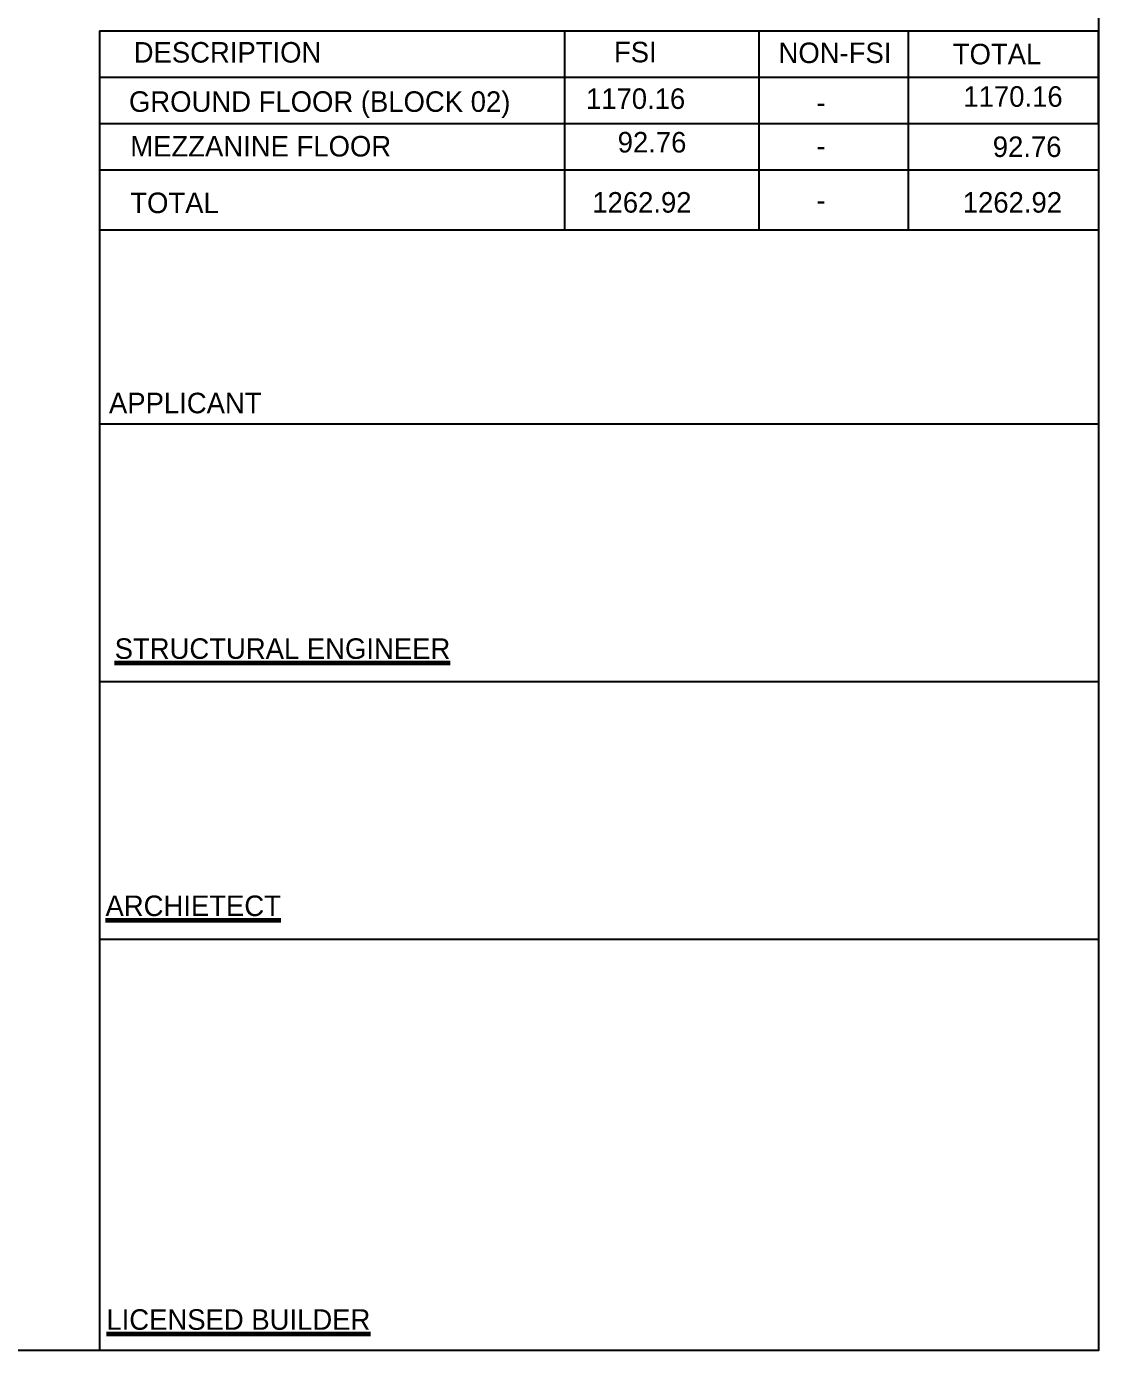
# Model space of a CAD drawing. Header units: metres. Extents: x 1422408 to 2565053, y 3723 to 80428.
# Drawn here: x 2267859.85 to 2267893.04, y 4169.5 to 4210.48 of the extents above; entities that cross this region are included whole.
import ezdxf

# ---------------------------------------------------------------- set-up
doc = ezdxf.new("R2010")
doc.units = ezdxf.units.M
doc.header["$LTSCALE"] = 3.5
doc.header["$MEASUREMENT"] = 0
doc.layers.get('0').update_dxf_attribs({"linetype": 'CONTINUOUS'})
doc.styles.add('THIN', font='GOTHIC.TTF', dxfattribs={"height": 1})

msp = doc.modelspace()

# ---------------------------------------------------------------- linework, layer by layer
at = {"ltscale": 0.05}
for p, q in [((2267862.10891, 4210.35053), (2267862.10891, 4206.04811)), ((2267893.03678, 4207.48225), (2267893.03678, 4210.35053)), ((2267862.10891, 4207.48225), (2267893.03678, 4207.48225)), ((2267862.10891, 4206.04811), (2267893.03678, 4206.04811))]:
    msp.add_line(p, q, dxfattribs=at)
at = {"color": 1, "ltscale": 0.05}
msp.add_lwpolyline([(2267801.57287, 4251.19736), (2267893.03678, 4251.19736), (2267893.03678, 4169.5037), (2267801.57287, 4169.5037)], close=True, dxfattribs=at)
at = {"ltscale": 0.05}
for points in [[(2267862.10891, 4210.35053), (2267893.03678, 4210.35053)], [(2267876.51755, 4204.18614), (2267876.51755, 4210.35053)], [(2267882.53458, 4204.18614), (2267882.53458, 4210.35053)], [(2267887.13902, 4210.35053), (2267887.13902, 4204.18614)], [(2267862.10891, 4208.91639), (2267893.03678, 4208.91639)], [(2267862.10891, 4207.48225), (2267892.85515, 4207.48225)], [(2267862.10891, 4206.04811), (2267862.10891, 4204.18614), (2267893.03678, 4204.18614)], [(2267862.10891, 4204.18614), (2267862.10891, 4169.5037)], [(2267862.10891, 4198.18966), (2267893.03678, 4198.18966)], [(2267862.10891, 4190.21229), (2267893.03678, 4190.21229)], [(2267862.10891, 4182.23493), (2267893.03678, 4182.23493)]]:
    msp.add_lwpolyline(points, dxfattribs=at)

# ---------------------------------------------------------------- texts
at = {"lineweight": 60, "style": 'THIN'}
for s, height, p in [('DESCRIPTION', 0.6356936, (2267863.16534, 4209.36597)), ('FSI', 0.635694, (2267878.03366, 4209.37413)), ('NON-FSI', 0.635694, (2267883.13045, 4209.3508)), ('TOTAL', 0.635694, (2267888.52483, 4209.3119)), ('GROUND FLOOR (BLOCK 02)', 0.6356936, (2267863.0192, 4207.8415)), ('1170.16', 0.635694, (2267877.16775, 4207.93219)), ('1170.16', 0.635694, (2267888.85323, 4207.99842)), ('-', 0.63569, (2267884.3066, 4207.81651)), ('MEZZANINE FLOOR', 0.6356936, (2267863.05975, 4206.4597)), ('92.76', 0.635694, (2267878.14965, 4206.58411)), ('92.76', 0.635694, (2267889.763, 4206.44414)), ('-', 0.63569, (2267884.3066, 4206.47628)), ('TOTAL', 0.635694, (2267863.05975, 4204.70735)), ('1262.92', 0.635694, (2267877.36363, 4204.72214)), ('-', 0.63569, (2267884.3066, 4204.78724)), ('1262.92', 0.635694, (2267888.83449, 4204.72214)), ('APPLICANT', 0.635694, (2267862.39968, 4198.51229)), ('%%USTRUCTURAL ENGINEER', 0.6356936, (2267862.57587, 4190.91098)), ('%%UARCHIETECT', 0.6356936, (2267862.29234, 4182.95026)), ('%%ULICENSED BUILDER', 0.6356936, (2267862.31995, 4170.14482))]:
    msp.add_text(s, height=height, dxfattribs=at).set_placement(p)

doc.saveas('drawing.dxf')
